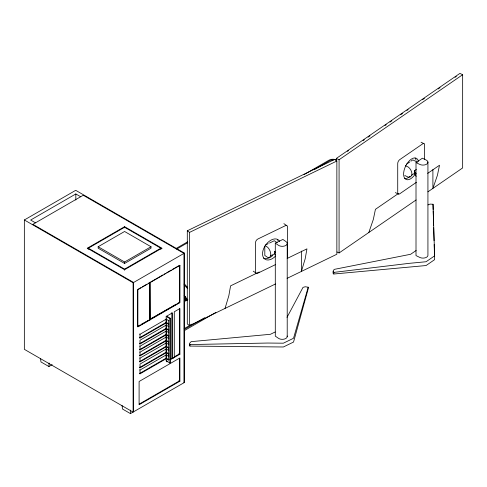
<?xml version="1.0" encoding="UTF-8"?>
<svg xmlns="http://www.w3.org/2000/svg" width="487" height="487" viewBox="0 0 487 487"><rect width="100%" height="100%" fill="white"/><g stroke="black" fill="none" stroke-linecap="round" stroke-linejoin="round"><path stroke-width="0.73" d="M166.688 316.166L170.34 318.273L170.34 362.705L169.835 362.998L166.183 360.891L166.183 358.712L168.453 360.021L168.952 359.729L166.183 358.128L166.183 355.102M139.495 369.755L140 370.047L166.183 354.932L166.183 352.752L168.453 354.061L168.952 353.769L166.183 352.168L166.183 349.142M166.183 352.752L140.006 367.868L140 364.087L166.183 348.972L166.183 346.793L168.453 348.102L168.952 347.809L166.183 346.208L166.183 342.428L166.183 346.574M139.495 357.835L140 358.128L166.183 343.012L166.183 340.833L168.453 342.142L168.952 341.85L166.183 340.249L166.183 336.468L166.183 340.943M139.495 351.876L140 352.168L166.183 337.053L166.183 334.873L168.453 336.182L168.952 335.89L166.183 334.295L166.183 331.27M139.495 345.916L140 346.208L166.183 331.093L166.183 328.914L168.453 330.223L168.952 329.93L166.183 328.335L166.183 325.31M166.183 328.914L140.006 344.029L140 340.249L166.183 325.133L166.183 322.954L168.453 324.263L168.952 323.971L166.183 322.376L166.183 319.35M139.495 333.997L140 334.289L166.183 319.174L166.183 316.459L172.349 312.897L172.349 358.566L170.462 359.656M171.844 312.605L171.844 358.274L169.957 359.369M179.399 308.247L179.399 353.915L174.413 356.794M179.904 354.207L179.904 308.539L174.291 311.777L174.291 357.446L172.349 358.566L179.904 354.207L178.893 353.623M434.167 244.468L434.611 259.662L426.076 265.537L333.796 274.011L333.857 272.391L332.974 271.387L334.149 269.396L410.651 254.269L416.142 250.495M287.001 317.366L303.017 287.367L305.27 286.758L308.192 287.208L308.21 288.779L293.533 342.057L283.361 346.988L189.936 346.08L190.003 344.559L189.443 343.487L191.19 341.643L270.419 334.289L275.167 331.988M40.537 358.438L40.969 361.951L48.919 366.541L49.114 363.028M122.06 405.501L122.493 409.019L130.443 413.609L130.638 410.091M308.192 287.208L293.533 338.264L283.361 343.195L267.722 343.043L190.003 344.559M225.043 308.411L228.835 295.719L230.582 285.857L259.218 271.99M368.823 232.494L373.346 219.375L375.428 209.325L398.445 193.491M189.632 344.333L189.37 344.979L189.936 346.08M186.375 299.024L184.202 295.646L186.704 299.304L185.322 300.321M333.382 271.649L332.907 272.982L333.796 274.011M275.295 252.51L274.686 251.255L274.686 253.782L270.644 255.742L269.603 257.361L267.795 257.501L264.806 255.444L264.806 246.051M414.827 173.043L411.765 175.15L410.523 176.884L408.368 177.225L404.807 175.497M336.347 161.453L336.347 158.421L459.923 73.391L462.65 74.712L462.65 167.936L427.921 191.829M347.444 151.366L348.698 150.501M363.089 140.603L364.343 139.739M368.099 137.157L369.974 135.861M384.992 125.53L386.246 124.666M390.002 122.085L391.877 120.794M400.637 114.768L402.518 113.471M406.895 110.458L408.149 109.599M422.539 99.695L424.421 98.404M438.19 88.926L440.065 87.636M455.083 77.305L456.337 76.441M337.028 251.968L339.074 252.96L339.074 159.742L462.65 74.712M406.645 164.119L409.707 162.013M410.931 161.167L412.769 159.9L416.33 161.629A6.453 4.036 55.5 0 1 417.268 162.488M416.008 162.591L422.375 158.208L426.174 160.046A4.955 2.861 0 0 1 426.782 164.076A4.955 2.861 0 0 1 419.8 164.429L416.008 162.591L416.008 255.596L419.8 257.434A4.955 2.861 0 0 0 425.279 257.781A4.955 2.861 0 0 0 427.927 254.993L427.927 161.988M416.154 176.343L414.34 173.378L414.34 170.846L416.33 169.476M427.683 173.372L439.505 165.239L437.423 175.29L432.9 188.402L432.9 169.573M416.422 182.302L399.711 193.796A3.099 1.625 -64.2 0 1 397.721 192.639L397.721 163.553A3.099 1.625 -64.2 0 1 399.711 159.657L422.613 143.902A3.099 1.625 -64.2 0 1 424.603 145.065L424.603 159.231M339.074 252.96L416.105 199.962M24.35 219.972L133.103 282.764L133.103 412.118L24.35 349.331L24.35 219.972L75.704 190.326L184.457 253.112L184.457 382.465L130.443 413.609M80.659 196.742L75.826 193.954L30.632 220.045L35.466 222.833M87.325 248.193L124.587 226.686L161.842 248.193L161.842 248.778L124.587 227.265L87.325 248.778L87.325 248.193L124.587 269.707L161.842 248.193M98.155 246.745L124.587 231.483L151.019 246.745L151.019 248.193L124.587 263.455L98.155 248.193L98.155 246.745L124.587 262L151.019 246.745M88.336 249.356L88.336 248.193L124.587 269.122L160.838 248.193L160.838 249.356M175.795 248.65L187.635 241.814M304.046 174.602L329.035 160.174A5.174 2.989 0 0 1 336.59 160.174M176.598 249.107L187.775 242.654M314.036 169.756L329.821 160.643A4.231 2.441 0 0 1 333.473 159.955M133.103 282.764L184.457 253.112M138.271 289.15L140.901 287.634M142.216 286.873L146.818 284.213M148.133 283.458L149.442 282.697L149.448 319.91L137.62 326.74L137.614 289.528M150.605 282.022L162.871 274.948M164.162 274.199L165.452 273.457M166.743 272.708L171.26 270.102M172.55 269.354L179.648 265.257L179.648 302.476L149.71 319.472L154.227 316.86M48.919 366.541L52.17 364.66M137.364 326.594L139.994 325.079M141.309 324.318L149.448 319.91M155.517 316.118L170.365 307.547M171.655 306.804L176.172 304.192M177.463 303.45L179.648 302.476M169.835 362.998L169.835 318.565L170.34 318.273M166.183 319.174L168.453 320.483L168.952 320.196M166.183 322.376L139.501 337.783L140.006 338.069L166.183 322.954M168.952 326.156L168.453 326.442L166.183 325.133M166.183 328.335L139.501 343.737L140.006 344.029M168.952 332.11L168.453 332.402L166.183 331.093M166.183 334.295L139.501 349.696L140.006 349.989L166.183 334.873M184.171 328.64L192.067 324.086M168.952 338.069L168.453 338.362L166.183 337.053M184.287 329.498L204.674 317.725M166.183 340.249L139.501 355.656L140.006 355.948L166.183 340.833M184.287 330.661L215.857 312.435M168.952 344.029L168.453 344.321L166.183 343.012M166.183 346.208L139.501 361.616L140.006 361.908L166.183 346.793M168.952 349.989L168.453 350.281L166.183 348.972M166.183 352.168L139.501 367.575L140.006 367.868M168.952 355.948L168.453 356.241L166.183 354.932M166.183 358.128L139.501 373.535L140.006 373.827L166.183 358.712M166.183 360.891L166.688 360.599L166.688 361.835L167.942 361.111M139.252 404.082L179.399 380.901L179.399 358.395M179.904 381.193L139.099 404.752L139.099 381.498L179.904 357.939L179.904 381.193L178.893 380.609M427.988 204.93L430.009 204.102L433.028 204.248L434.611 255.87L426.076 261.744L408.916 263.37L333.857 272.391M275.496 283.97L189.589 325.59L187.3 324.013L187.3 230.789L334.569 159.444L336.858 161.02L336.858 254.244L287.087 278.357M187.3 230.789L189.589 232.366L336.858 161.02M265.488 245.004L268.197 243.689M269.555 243.031L274.297 240.73L277.286 242.788M275.295 243.129L282.886 239.446L286.07 241.637A4.955 2.861 0 0 1 285.461 245.667A4.955 2.861 0 0 1 278.479 245.32L275.295 243.129L275.295 336.127L278.479 338.319A4.955 2.861 0 0 0 284.371 339.074A4.955 2.861 0 0 0 287.153 335.987M287.172 258.445L306.944 248.863L305.197 258.725L301.404 271.417L301.404 251.079M275.636 264.544L257.903 273.14A3.099 1.936 -55.5 0 1 255.529 271.758L255.529 242.672A3.099 1.936 -55.5 0 1 257.903 238.995L285.187 225.779A3.099 1.936 -55.5 0 1 287.561 227.155L287.561 256.241A3.099 1.936 -55.5 0 1 287.379 257.294M187.891 299.219L186.667 299.791L186.99 299.188L184.512 295.53M186.704 299.304L185.711 299.712A24.965 16.248 7.8 0 1 184.293 300.199M421.054 142.241L424.019 143.677M405.403 165.671L408.368 167.108A6.453 4.036 55.5 0 1 411.765 175.15M336.347 158.421L339.074 159.742M395.341 192.59L398.305 194.027M166.183 316.459L169.835 318.565M283.878 223.649L286.867 225.706M265.403 245.74L267.795 247.384A6.453 3.385 64.2 0 1 270.644 255.742M253.234 271.156L256.223 273.207M184.116 284.749L187.732 288.779M184.226 283.653L187.684 287.653M185.291 297.727L185.675 298.312M414.34 170.846L416.154 173.81M274.686 253.782L275.295 255.036M433.15 209.52L433.028 204.248M433.193 211.041L433.613 225.475M433.68 227.758L434.057 240.669M140 334.289L140.006 338.069M140 346.208L140.006 349.989M140 352.168L140.006 355.948M140 358.128L140.006 361.908M140 370.047L140.006 373.827M287.214 243.725L287.214 336.73M189.589 232.366L189.589 325.59M183.952 382.758L183.952 253.404L83.24 195.257L32.891 224.324L133.602 282.472L133.602 411.825M168.453 320.483L168.453 360.021M166.183 318.869L166.183 322.613M166.183 324.859L166.183 329.023M166.183 330.85L166.183 334.983M166.183 348.82L166.183 352.856M166.183 354.81L166.183 358.554M149.959 319.618L149.71 282.253L150.215 282.545L150.215 319.764L149.704 320.056L149.698 282.844M124.587 226.686L124.587 227.849M124.587 262L124.587 263.455M124.587 269.122L124.587 270.285M75.826 193.954L75.826 200.041M415.283 174.072A11.767 6.179 -64.2 0 1 404.423 177.852A11.767 6.179 -64.2 0 1 408.453 161.745A11.767 6.179 -64.2 0 1 418.467 161.337M415.131 158.092A11.767 6.179 -64.2 0 1 416.099 160.186M409.975 176.379A11.767 6.179 -64.2 0 1 404.66 178.595M187.428 299.395A45.955 25.117 2.4 0 1 184.378 300.613M187.465 300.071A44.859 25.896 0 0 1 184.287 301.471M275.392 256.284A11.767 7.36 -55.5 0 1 263.4 257.526A11.767 7.36 -55.5 0 1 267.649 242.672A11.767 7.36 -55.5 0 1 279.666 241.351M277.316 239.44A11.767 7.36 -55.5 0 1 277.967 240.566M272.903 255.389A11.767 7.36 -55.5 0 1 263.455 258.122M179.928 265.391L137.864 289.674L137.87 326.887L179.928 302.61L179.928 265.391"/></g></svg>
